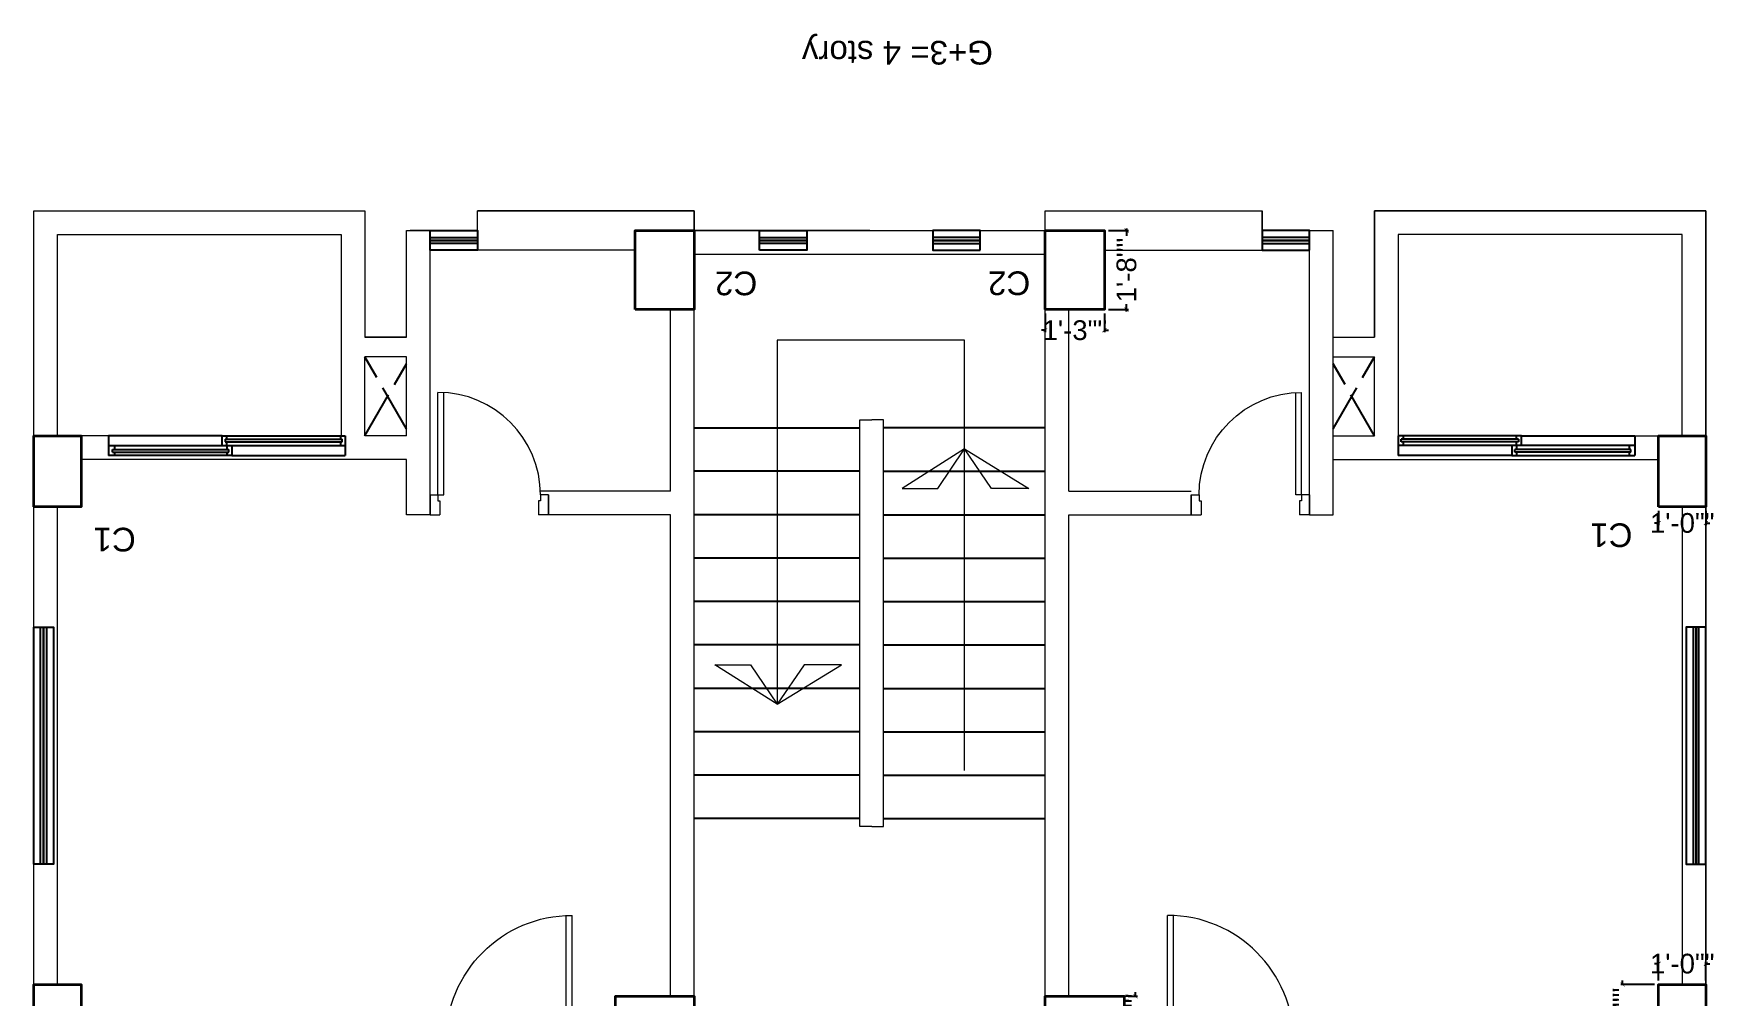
# Model space of a CAD drawing. Header units: inches. Extents: x -6918 to 21732, y -6368 to 1797.
# Drawn here: x -4168.9 to -3741.7, y 1088.6 to 1332.5 of the extents above; entities that cross this region are included whole.
import ezdxf

# ---------------------------------------------------------------- set-up
doc = ezdxf.new("R2010")
doc.units = ezdxf.units.IN
doc.header["$MEASUREMENT"] = 0
doc.linetypes.add('ACAD_ISO02W100', pattern=[15, 12, -3])
for name, color, linetype, lineweight in [('COLOUMN', 10, 'Continuous', 35), ('DIM', 10, 'Continuous', 18), ('dim-8', 7, 'Continuous', 9), ('Door', 6, 'Continuous', 15), ('LINE', 250, 'Continuous', 15), ('Raling', 1, 'Continuous', 15), ('STAIR', 32, 'Continuous', 25), ('Varanda', 16, 'Continuous', 15), ('WALL', 7, 'Continuous', 20), ('WINDOW', 5, 'Continuous', 25)]:
    doc.layers.add(name, color=color, linetype=linetype, lineweight=lineweight)
doc.layers.add('DOT', color=140, linetype='ACAD_ISO02W100')
doc.layers.add('Text', color=7, linetype='Continuous')
doc.styles.add('ARIAL', font='arial.ttf')
doc.styles.get("Standard").update_dxf_attribs({"font": 'arial.ttf'})
doc.dimstyles.new('Column Shedule', dxfattribs={"dimscale": 0, "dimtxt": 5, "dimasz": 1, "dimexe": 0.5, "dimexo": 1, "dimgap": 1, "dimtad": 0, "dimdec": 0, "dimzin": 11, "dimdsep": 46, "dimlunit": 3, "dimtxsty": 'ARIAL', "dimblk": 'ARCHTICK', "dimcen": 0.09375, "dimdle": 0.5, "dimclrd": 5, "dimclre": 7, "dimclrt": 7, "dimadec": 0, "dimazin": 0, "dimtfac": 1, "dimtdec": 0, "dimtix": 1, "dimtofl": 0, "dimtmove": 2, "dimatfit": 3, "dimldrblk": 'ARCHTICK', "dimfxl": 3, "dimtolj": 1, "dimtzin": 3, "dimlwd": -1, "dimlwe": -1, "dimarcsym": 1})

# ---------------------------------------------------------------- blocks, each defined once
blk = doc.blocks.new('A$C71373806')
at = {"layer": 'Door'}
for p, q in [((2, 5), (2, 31)), ((3.5, 5), (3.5, 30.96)), ((0, 5), (0, 0)), ((0, 5), (2, 5)), ((2, 5), (2, 3.5)), ((2, 5), (3.5, 5)), ((28, 5), (28, 3.5)), ((30, 5), (28, 5)), ((30, 5), (30, 0)), ((0, 0), (2.5, 0)), ((2, 3.5), (2.5, 3.5)), ((2.5, 3.5), (2.5, 0)), ((27.5, 3.5), (27.5, 0)), ((28, 3.5), (27.5, 3.5)), ((30, 0), (27.5, 0))]:
    blk.add_line(p, q, dxfattribs=at)
blk.add_arc((2, 5), 26, 0, 90, dxfattribs=at)
blk = doc.blocks.new('M door')
at = {"layer": 'Door'}
for p, q in [((10890.88, 11660.35), (10895.88, 11660.35)), ((10890.88, 11660.35), (10890.88, 11658.35)), ((10890.88, 11658.35), (10892.38, 11658.35)), ((10892.38, 11658.35), (10892.38, 11657.85)), ((10892.38, 11657.85), (10895.88, 11657.85)), ((10895.88, 11660.35), (10895.88, 11657.85)), ((10890.88, 11627.85), (10860.42, 11627.85)), ((10890.88, 11626.35), (10890.88, 11627.85)), ((10890.88, 11626.35), (10860.38, 11626.35)), ((10890.88, 11624.35), (10890.88, 11626.35)), ((10890.88, 11626.35), (10892.38, 11626.35)), ((10890.88, 11624.35), (10895.88, 11624.35)), ((10892.38, 11626.85), (10895.88, 11626.85)), ((10892.38, 11626.35), (10892.38, 11626.85)), ((10895.88, 11624.35), (10895.88, 11626.85))]:
    blk.add_line(p, q, dxfattribs=at)
blk.add_arc((10892.38, 11626.35), 32, 90, 180, dxfattribs=at)
blk = doc.blocks.new('ADFSDF')
at = {"layer": 'COLOUMN'}
for points in [[(-22327.73, -19135.6), (-22309.73, -19135.6), (-22309.73, -19147.6), (-22327.73, -19147.6)], [(-22206.23, -19135.6), (-22186.23, -19135.6), (-22186.23, -19150.6), (-22206.23, -19150.6)], [(-22045.23, -19135.6), (-22025.23, -19135.6), (-22025.23, -19150.6), (-22045.23, -19150.6)], [(-21921.73, -19135.6), (-21903.73, -19135.6), (-21903.73, -19147.6), (-21921.73, -19147.6)], [(-22315.73, -19284.6), (-22315.73, -19302.6), (-22327.73, -19302.6), (-22327.73, -19284.6)], [(-22206.23, -19284.6), (-22186.23, -19284.6), (-22186.23, -19299.6), (-22206.23, -19299.6)], [(-22045.23, -19284.6), (-22025.23, -19284.6), (-22025.23, -19299.6), (-22045.23, -19299.6)], [(-21903.73, -19284.6), (-21903.73, -19302.6), (-21915.73, -19302.6), (-21915.73, -19284.6)], [(-22315.73, -19438.6), (-22315.73, -19456.6), (-22327.73, -19456.6), (-22327.73, -19438.6)], [(-22180.23, -19438.6), (-22160.23, -19438.6), (-22160.23, -19453.6), (-22180.23, -19453.6)], [(-22071.23, -19438.6), (-22051.23, -19438.6), (-22051.23, -19453.6), (-22071.23, -19453.6)], [(-21903.73, -19438.6), (-21903.73, -19456.6), (-21915.73, -19456.6), (-21915.73, -19438.6)], [(-22315.73, -19577.6), (-22315.73, -19595.6), (-22327.73, -19595.6), (-22327.73, -19577.6)], [(-21903.73, -19577.6), (-21903.73, -19595.6), (-21915.73, -19595.6), (-21915.73, -19577.6)], [(-22160.23, -19627.6), (-22160.23, -19647.6), (-22175.23, -19647.6), (-22175.23, -19627.6)], [(-22056.23, -19627.6), (-22056.23, -19647.6), (-22071.23, -19647.6), (-22071.23, -19627.6)]]:
    blk.add_lwpolyline(points, close=True, dxfattribs=at)
blk = doc.blocks.new('_ArchTick')
at = {"color": 0, "linetype": 'ByBlock', "const_width": 0.15}
blk.add_lwpolyline([(-0.5, -0.5), (0.5, 0.5)], dxfattribs=at)
blk = doc.blocks.new('*D79')
at = {"layer": 'Defpoints', "color": 0, "lineweight": 40, "transparency": 16777216}
for p in [(-3892.4, 1088.59), (-3892.4, 1073.59), (-3889.53, 1073.59)]:
    blk.add_point(p, dxfattribs=at)
at = {"layer": 'Text', "color": 5, "transparency": 16777216}
for p, q in [((-3889.53, 1088.59), (-3889.53, 1089.59)), ((-3889.53, 1073.59), (-3889.53, 1072.59))]:
    blk.add_line(p, q, dxfattribs=at)
at = {"layer": 'Text', "color": 7, "transparency": 16777216}
for p, q in [((-3891.4, 1088.59), (-3889.03, 1088.59)), ((-3891.4, 1073.59), (-3889.03, 1073.59))]:
    blk.add_line(p, q, dxfattribs=at)
at = {"layer": 'Text', "color": 5, "transparency": 16777216}
for p, rotation in [((-3889.53, 1088.59), 270), ((-3889.53, 1073.59), 90)]:
    blk.add_blockref('_ArchTick', p, dxfattribs=dict(at, rotation=rotation))
at = {"layer": 'Text', "color": 7, "transparency": 16777216, "insert": (-3889.53, 1081.09), "char_height": 5, "attachment_point": 5, "rotation": 90, "style": 'ARIAL'}
blk.add_mtext('\\A1;1\'-3""', dxfattribs=at)
blk = doc.blocks.new('*D80')
at = {"layer": 'Defpoints', "color": 0, "lineweight": 40, "transparency": 16777216}
for p in [(-3766, 1091.59), (-3756.9, 1091.59), (-3756.9, 1073.59)]:
    blk.add_point(p, dxfattribs=at)
at = {"layer": 'Text', "color": 7, "transparency": 16777216}
for p, q in [((-3757.9, 1091.59), (-3766.5, 1091.59)), ((-3757.9, 1073.59), (-3766.5, 1073.59))]:
    blk.add_line(p, q, dxfattribs=at)
at = {"layer": 'Text', "color": 5, "transparency": 16777216}
for p, q in [((-3766, 1091.59), (-3766, 1092.59)), ((-3766, 1073.59), (-3766, 1072.59))]:
    blk.add_line(p, q, dxfattribs=at)
for p, rotation in [((-3766, 1091.59), 270), ((-3766, 1073.59), 90)]:
    blk.add_blockref('_ArchTick', p, dxfattribs=dict(at, rotation=rotation))
at = {"layer": 'Text', "color": 7, "transparency": 16777216, "insert": (-3766, 1082.59), "char_height": 5, "attachment_point": 5, "rotation": 90, "style": 'ARIAL'}
blk.add_mtext('\\A1;1\'-6""', dxfattribs=at)
blk = doc.blocks.new('*D81')
at = {"layer": 'Defpoints', "color": 0, "lineweight": 40, "transparency": 16777216}
for p in [(-3744.9, 1096.83), (-3756.9, 1091.59), (-3744.9, 1091.59)]:
    blk.add_point(p, dxfattribs=at)
at = {"layer": 'Text', "color": 5, "transparency": 16777216}
for p, q in [((-3756.9, 1096.83), (-3757.9, 1096.83)), ((-3744.9, 1096.83), (-3743.9, 1096.83))]:
    blk.add_line(p, q, dxfattribs=at)
at = {"layer": 'Text', "color": 7, "transparency": 16777216}
for p, q in [((-3756.9, 1092.59), (-3756.9, 1097.33)), ((-3744.9, 1092.59), (-3744.9, 1097.33))]:
    blk.add_line(p, q, dxfattribs=at)
at = {"layer": 'Text', "color": 5, "transparency": 16777216}
blk.add_blockref('_ArchTick', (-3756.9, 1096.83), dxfattribs=at)
at = {"layer": 'Text', "color": 5, "transparency": 16777216, "rotation": 180}
blk.add_blockref('_ArchTick', (-3744.9, 1096.83), dxfattribs=at)
at = {"layer": 'Text', "color": 7, "transparency": 16777216, "insert": (-3750.9, 1096.83), "char_height": 5, "attachment_point": 5, "style": 'ARIAL'}
blk.add_mtext('\\A1;1\'-0""', dxfattribs=at)
blk = doc.blocks.new('*D82')
at = {"layer": 'Defpoints', "color": 0, "lineweight": 40, "transparency": 16777216}
for p in [(-3756.9, 1212.59), (-3744.9, 1212.59), (-3756.9, 1208.48)]:
    blk.add_point(p, dxfattribs=at)
at = {"layer": 'Text', "color": 7, "transparency": 16777216}
for p, q in [((-3756.9, 1211.59), (-3756.9, 1207.98)), ((-3744.9, 1211.59), (-3744.9, 1207.98))]:
    blk.add_line(p, q, dxfattribs=at)
at = {"layer": 'Text', "color": 5, "transparency": 16777216}
for p, q in [((-3756.9, 1208.48), (-3757.9, 1208.48)), ((-3744.9, 1208.48), (-3743.9, 1208.48))]:
    blk.add_line(p, q, dxfattribs=at)
blk.add_blockref('_ArchTick', (-3756.9, 1208.48), dxfattribs=at)
at = {"layer": 'Text', "color": 5, "transparency": 16777216, "rotation": 180}
blk.add_blockref('_ArchTick', (-3744.9, 1208.48), dxfattribs=at)
at = {"layer": 'Text', "color": 7, "transparency": 16777216, "insert": (-3750.9, 1208.48), "char_height": 5, "attachment_point": 5, "style": 'ARIAL'}
blk.add_mtext('\\A1;1\'-0""', dxfattribs=at)
blk = doc.blocks.new('*D83')
at = {"layer": 'Defpoints', "color": 0, "lineweight": 40, "transparency": 16777216}
for p in [(-3897.4, 1282.59), (-3897.4, 1262.59), (-3891.8, 1262.59)]:
    blk.add_point(p, dxfattribs=at)
at = {"layer": 'Text', "color": 7, "transparency": 16777216}
for p, q in [((-3896.4, 1282.59), (-3891.3, 1282.59)), ((-3896.4, 1262.59), (-3891.3, 1262.59))]:
    blk.add_line(p, q, dxfattribs=at)
at = {"layer": 'Text', "color": 5, "transparency": 16777216}
for p, q in [((-3891.8, 1283.09), (-3891.8, 1281.24)), ((-3891.8, 1262.09), (-3891.8, 1263.94))]:
    blk.add_line(p, q, dxfattribs=at)
for p, rotation in [((-3891.8, 1282.59), 90), ((-3891.8, 1262.59), 270)]:
    blk.add_blockref('_ArchTick', p, dxfattribs=dict(at, rotation=rotation))
at = {"layer": 'Text', "color": 7, "transparency": 16777216, "insert": (-3891.8, 1272.59), "char_height": 5, "attachment_point": 5, "rotation": 90, "style": 'ARIAL'}
blk.add_mtext('\\A1;1\'-8""', dxfattribs=at)
blk = doc.blocks.new('*D84')
at = {"layer": 'Defpoints', "color": 0, "lineweight": 40, "transparency": 16777216}
for p in [(-3912.4, 1262.59), (-3897.4, 1262.59), (-3912.4, 1257.32)]:
    blk.add_point(p, dxfattribs=at)
at = {"layer": 'Text', "color": 7, "transparency": 16777216}
for p, q in [((-3912.4, 1261.59), (-3912.4, 1256.82)), ((-3897.4, 1261.59), (-3897.4, 1256.82))]:
    blk.add_line(p, q, dxfattribs=at)
at = {"layer": 'Text', "color": 5, "transparency": 16777216}
for p, q in [((-3912.4, 1257.32), (-3913.4, 1257.32)), ((-3897.4, 1257.32), (-3896.4, 1257.32))]:
    blk.add_line(p, q, dxfattribs=at)
blk.add_blockref('_ArchTick', (-3912.4, 1257.32), dxfattribs=at)
at = {"layer": 'Text', "color": 5, "transparency": 16777216, "rotation": 180}
blk.add_blockref('_ArchTick', (-3897.4, 1257.32), dxfattribs=at)
at = {"layer": 'Text', "color": 7, "transparency": 16777216, "insert": (-3904.9, 1257.32), "char_height": 5, "attachment_point": 5, "style": 'ARIAL'}
blk.add_mtext('\\A1;1\'-3""', dxfattribs=at)

msp = doc.modelspace()

# ---------------------------------------------------------------- linework, layer by layer
at = {"layer": 'dim-8', "ltscale": 2}
for points in [[(-4168.9, 1230.59), (-4168.9, 1287.59), (-4084.9, 1287.59), (-4084.9, 1255.59), (-4074.4, 1255.59)], [(-4074.4, 1282.59), (-4056.4, 1282.59), (-4056.4, 1287.59), (-4001.4, 1287.59), (-4001.4, 1282.59), (-3912.4, 1282.59), (-3912.4, 1287.59), (-3857.4, 1287.59), (-3857.4, 1282.59), (-3839.4, 1282.59)], [(-3839.4, 1255.59), (-3828.9, 1255.59), (-3828.9, 1287.59), (-3744.9, 1287.59), (-3744.9, 1230.59)], [(-4168.9, 1091.59), (-4168.9, 1212.59)], [(-4162.9, 1091.59), (-4162.9, 1212.59)], [(-3750.9, 1212.59), (-3750.9, 1091.59)], [(-3744.9, 1212.59), (-3744.9, 1091.59)]]:
    msp.add_lwpolyline(points, dxfattribs=at)
at = {"layer": 'DOT'}
for p, q in [((-4074.4, 1232.32), (-4084.9, 1250.59)), ((-4084.9, 1230.59), (-4074.4, 1248.85)), ((-3839.4, 1232.32), (-3828.9, 1250.59)), ((-3828.9, 1230.59), (-3839.4, 1248.85))]:
    msp.add_line(p, q, dxfattribs=at)
at = {"layer": 'LINE'}
msp.add_lwpolyline([(-3932.9, 1145.83), (-3932.9, 1254.84), (-3980.4, 1254.84), (-3980.4, 1162.56), (-3964.06, 1172.56), (-3973.56, 1172.56), (-3980.4, 1162.56), (-3996.2, 1172.56), (-3987.13, 1172.56), (-3980.4, 1162.56)], dxfattribs=at)
msp.add_lwpolyline([(-3932.9, 1227.26), (-3916.56, 1217.26), (-3926.06, 1217.26), (-3932.9, 1227.26), (-3948.7, 1217.26), (-3939.63, 1217.26)], close=True, dxfattribs=at)
at = {"layer": 'Raling'}
for points in [[(-3956.4, 1131.59), (-3959.4, 1131.59), (-3959.4, 1234.59), (-3956.4, 1234.59)], [(-3956.4, 1131.59), (-3953.4, 1131.59), (-3953.4, 1234.59), (-3956.4, 1234.59)]]:
    msp.add_lwpolyline(points, dxfattribs=at)
at = {"layer": 'STAIR'}
for p, q in [((-4001.4, 1232.59), (-3959.4, 1232.59)), ((-3912.4, 1232.59), (-3953.4, 1232.59)), ((-3959.4, 1221.59), (-4001.4, 1221.59)), ((-3953.4, 1221.59), (-3912.4, 1221.59)), ((-3959.4, 1210.59), (-4001.4, 1210.59)), ((-3953.4, 1210.59), (-3912.4, 1210.59)), ((-3959.4, 1199.59), (-4001.4, 1199.59)), ((-3953.4, 1199.59), (-3912.4, 1199.59)), ((-3959.4, 1188.59), (-4001.4, 1188.59)), ((-3953.4, 1188.59), (-3912.4, 1188.59)), ((-3959.4, 1177.59), (-4001.4, 1177.59)), ((-3953.4, 1177.59), (-3912.4, 1177.59)), ((-3959.4, 1166.59), (-4001.4, 1166.59)), ((-3953.4, 1166.59), (-3912.4, 1166.59)), ((-3959.4, 1155.59), (-4001.4, 1155.59)), ((-3953.4, 1155.59), (-3912.4, 1155.59)), ((-3959.4, 1144.59), (-4001.4, 1144.59)), ((-3953.4, 1144.59), (-3912.4, 1144.59)), ((-3959.4, 1133.59), (-4001.4, 1133.59)), ((-3953.4, 1133.59), (-3912.4, 1133.59))]:
    msp.add_line(p, q, dxfattribs=at)
at = {"layer": 'Varanda'}
for points in [[(-4168.9, 1230.59), (-4168.9, 1287.59), (-4084.9, 1287.59), (-4084.9, 1255.59)], [(-3744.9, 1230.59), (-3744.9, 1287.59), (-3828.9, 1287.59), (-3828.9, 1255.59)], [(-4162.9, 1230.59), (-4162.9, 1281.59), (-4090.9, 1281.59), (-4090.9, 1230.59)], [(-3750.9, 1230.59), (-3750.9, 1281.59), (-3822.9, 1281.59), (-3822.9, 1230.59)]]:
    msp.add_lwpolyline(points, dxfattribs=at)
at = {"layer": 'WALL'}
for p, q in [((-4001.4, 1287.59), (-4056.4, 1287.59)), ((-4056.4, 1277.59), (-4056.4, 1287.59)), ((-4001.4, 1282.59), (-4001.4, 1287.59)), ((-3912.4, 1287.59), (-3857.4, 1287.59)), ((-3912.4, 1282.59), (-3912.4, 1287.59)), ((-3857.4, 1277.59), (-3857.4, 1287.59)), ((-4074.4, 1255.59), (-4074.4, 1282.59)), ((-4068.4, 1282.59), (-4073.4, 1282.59)), ((-4068.4, 1210.59), (-4068.4, 1282.59)), ((-3984.9, 1282.59), (-4001.4, 1282.59)), ((-3984.9, 1277.59), (-3984.9, 1282.59)), ((-3956.9, 1282.59), (-3972.9, 1282.59)), ((-3972.9, 1277.59), (-3972.9, 1282.59)), ((-3956.9, 1282.59), (-3940.9, 1282.59)), ((-3940.9, 1277.59), (-3940.9, 1282.59)), ((-3928.9, 1282.59), (-3912.4, 1282.59)), ((-3928.9, 1277.59), (-3928.9, 1282.59)), ((-3845.4, 1282.59), (-3840.4, 1282.59)), ((-3845.4, 1210.59), (-3845.4, 1282.59)), ((-3839.4, 1210.59), (-3839.4, 1282.59)), ((-4016.4, 1277.59), (-4056.4, 1277.59)), ((-3897.4, 1277.59), (-3857.4, 1277.59)), ((-4001.4, 1276.59), (-3912.4, 1276.59)), ((-4007.4, 1216.59), (-4007.4, 1262.59)), ((-4001.4, 1088.59), (-4001.4, 1262.59)), ((-3912.4, 1088.59), (-3912.4, 1262.59)), ((-3906.4, 1216.59), (-3906.4, 1262.59)), ((-4074.4, 1255.59), (-4084.9, 1255.59)), ((-3839.4, 1255.59), (-3828.9, 1255.59)), ((-4074.4, 1250.59), (-4084.9, 1250.59)), ((-4084.9, 1230.59), (-4084.9, 1250.59)), ((-4074.4, 1230.59), (-4074.4, 1250.59)), ((-3839.4, 1250.59), (-3828.9, 1250.59)), ((-3828.9, 1230.59), (-3828.9, 1250.59)), ((-4149.9, 1230.59), (-4156.9, 1230.59)), ((-4149.9, 1225.59), (-4149.9, 1230.59)), ((-4089.9, 1225.59), (-4089.9, 1230.59)), ((-4074.4, 1230.59), (-4084.9, 1230.59)), ((-3839.4, 1230.59), (-3828.9, 1230.59)), ((-3822.9, 1225.59), (-3822.9, 1230.59)), ((-3763.9, 1230.59), (-3756.9, 1230.59)), ((-3762.9, 1225.59), (-3762.9, 1230.59)), ((-3749.9, 1230.59), (-3744.9, 1230.59)), ((-4074.4, 1224.59), (-4156.9, 1224.59)), ((-4074.4, 1210.59), (-4074.4, 1224.59)), ((-3839.4, 1224.59), (-3756.9, 1224.59)), ((-4007.4, 1216.59), (-4040.42, 1216.59)), ((-4038.4, 1210.59), (-4038.4, 1215.59)), ((-3906.4, 1216.59), (-3875.4, 1216.59)), ((-3875.4, 1210.59), (-3875.4, 1215.59)), ((-4168.9, 1182.09), (-4168.9, 1212.59)), ((-4068.4, 1210.59), (-4074.4, 1210.59)), ((-4007.4, 1210.59), (-4038.4, 1210.59)), ((-4007.4, 1088.59), (-4007.4, 1210.59)), ((-3906.4, 1210.59), (-3875.4, 1210.59)), ((-3906.4, 1088.59), (-3906.4, 1210.59)), ((-3845.4, 1210.59), (-3839.4, 1210.59)), ((-3744.9, 1182.09), (-3744.9, 1212.59)), ((-4163.9, 1182.09), (-4168.9, 1182.09)), ((-3749.9, 1182.09), (-3744.9, 1182.09)), ((-4168.9, 1091.59), (-4168.9, 1122.09)), ((-4163.9, 1122.09), (-4168.9, 1122.09)), ((-3749.9, 1122.09), (-3744.9, 1122.09)), ((-3744.9, 1091.59), (-3744.9, 1122.09))]:
    msp.add_line(p, q, dxfattribs=at)
at = {"layer": 'WINDOW'}
for p, q in [((-4121.15, 1230.59), (-4149.9, 1230.59)), ((-4149.9, 1230.59), (-4149.9, 1225.59)), ((-4121.15, 1230.59), (-4089.9, 1230.59)), ((-4091.13, 1230.59), (-4091.13, 1229.73)), ((-4089.9, 1230.59), (-4089.9, 1225.59)), ((-3791.64, 1230.59), (-3822.9, 1230.59)), ((-3822.9, 1230.59), (-3822.9, 1225.59)), ((-3821.67, 1230.59), (-3821.67, 1229.73)), ((-3791.64, 1230.59), (-3762.9, 1230.59)), ((-3762.9, 1230.59), (-3762.9, 1225.59)), ((-4091.13, 1229.04), (-4091.13, 1228.09)), ((-4090.67, 1229.04), (-4090.67, 1229.73)), ((-3822.13, 1229.04), (-3822.13, 1229.73)), ((-3821.67, 1229.04), (-3821.67, 1228.09)), ((-4118.67, 1225.59), (-4149.9, 1225.59)), ((-4118.67, 1225.59), (-4089.9, 1225.59)), ((-3794.13, 1225.59), (-3822.9, 1225.59)), ((-3794.13, 1225.59), (-3762.9, 1225.59))]:
    msp.add_line(p, q, dxfattribs=at)
at = {"layer": 'WINDOW', "ltscale": 5}
for p, q in [((-4121.15, 1228.09), (-4121.15, 1230.59)), ((-4119.9, 1229.73), (-4119.9, 1230.59)), ((-3792.9, 1229.73), (-3792.9, 1230.59)), ((-3791.64, 1228.09), (-3791.64, 1230.59)), ((-4149.9, 1228.09), (-4089.9, 1228.09)), ((-4148.9, 1227.13), (-4119.43, 1227.13)), ((-4148.9, 1226.44), (-4148.9, 1227.13)), ((-4148.9, 1226.44), (-4119.43, 1226.44)), ((-4148.43, 1228.09), (-4148.43, 1227.13)), ((-4148.43, 1226.44), (-4148.43, 1225.59)), ((-4120.36, 1229.73), (-4090.67, 1229.73)), ((-4120.36, 1229.73), (-4120.36, 1229.04)), ((-4120.36, 1229.04), (-4090.67, 1229.04)), ((-4119.9, 1228.09), (-4119.9, 1229.04)), ((-4119.9, 1228.09), (-4119.9, 1227.13)), ((-4119.9, 1226.44), (-4119.9, 1225.59)), ((-4119.43, 1226.44), (-4119.43, 1227.13)), ((-4118.67, 1228.09), (-4118.67, 1225.59)), ((-3762.9, 1228.09), (-3822.9, 1228.09)), ((-3792.43, 1229.73), (-3822.13, 1229.73)), ((-3792.43, 1229.04), (-3822.13, 1229.04)), ((-3794.13, 1228.09), (-3794.13, 1225.59)), ((-3763.9, 1227.13), (-3793.36, 1227.13)), ((-3793.36, 1226.44), (-3793.36, 1227.13)), ((-3763.9, 1226.44), (-3793.36, 1226.44)), ((-3792.9, 1228.09), (-3792.9, 1229.04)), ((-3792.9, 1228.09), (-3792.9, 1227.13)), ((-3792.9, 1226.44), (-3792.9, 1225.59)), ((-3792.43, 1229.73), (-3792.43, 1229.04)), ((-3764.36, 1228.09), (-3764.36, 1227.13)), ((-3764.36, 1226.44), (-3764.36, 1225.59)), ((-3763.9, 1226.44), (-3763.9, 1227.13))]:
    msp.add_line(p, q, dxfattribs=at)
at = {"layer": 'WINDOW'}
for points in [[(-4068.4, 1277.59), (-4068.4, 1282.59), (-4056.4, 1282.59), (-4056.4, 1277.59)], [(-3984.9, 1277.59), (-3984.9, 1282.59), (-3972.9, 1282.59), (-3972.9, 1277.59)], [(-3928.9, 1277.59), (-3928.9, 1282.59), (-3940.9, 1282.59), (-3940.9, 1277.59)], [(-3845.4, 1277.59), (-3845.4, 1282.59), (-3857.4, 1282.59), (-3857.4, 1277.59)], [(-4068.4, 1279.34), (-4068.4, 1280.84), (-4056.4, 1280.84), (-4056.4, 1279.34)], [(-4068.4, 1280.09), (-4068.4, 1280.09), (-4056.4, 1280.09), (-4056.4, 1280.09)], [(-3984.9, 1279.34), (-3984.9, 1280.84), (-3972.9, 1280.84), (-3972.9, 1279.34)], [(-3984.9, 1280.09), (-3984.9, 1280.09), (-3972.9, 1280.09), (-3972.9, 1280.09)], [(-3928.9, 1279.34), (-3928.9, 1280.84), (-3940.9, 1280.84), (-3940.9, 1279.34)], [(-3928.9, 1280.09), (-3928.9, 1280.09), (-3940.9, 1280.09), (-3940.9, 1280.09)], [(-3845.4, 1279.34), (-3845.4, 1280.84), (-3857.4, 1280.84), (-3857.4, 1279.34)], [(-3845.4, 1280.09), (-3845.4, 1280.09), (-3857.4, 1280.09), (-3857.4, 1280.09)], [(-4168.9, 1182.09), (-4163.9, 1182.09), (-4163.9, 1122.09), (-4168.9, 1122.09)], [(-4167.15, 1182.09), (-4165.65, 1182.09), (-4165.65, 1122.09), (-4167.15, 1122.09)], [(-4166.4, 1182.09), (-4166.4, 1182.09), (-4166.4, 1122.09), (-4166.4, 1122.09)], [(-3744.9, 1182.09), (-3749.9, 1182.09), (-3749.9, 1122.09), (-3744.9, 1122.09)], [(-3746.65, 1182.09), (-3748.15, 1182.09), (-3748.15, 1122.09), (-3746.65, 1122.09)], [(-3747.4, 1182.09), (-3747.4, 1182.09), (-3747.4, 1122.09), (-3747.4, 1122.09)]]:
    msp.add_lwpolyline(points, close=True, dxfattribs=at)

# ---------------------------------------------------------------- block references
at = {"layer": 'COLOUMN', "rotation": 180}
msp.add_blockref('ADFSDF', (-26072.63, -18365.01), dxfattribs=at)
at = {"layer": 'DIM', "xscale": -1, "rotation": 90}
msp.add_blockref('M door', (7593.95, 11969.47), dxfattribs=at)
at = {"layer": 'DIM', "rotation": 270}
msp.add_blockref('M door', (-15507.75, 11969.47), dxfattribs=at)
at = {"layer": 'WALL'}
msp.add_blockref('A$C71373806', (-4068.4, 1210.59), dxfattribs=at)
at = {"layer": 'WALL', "xscale": -1}
msp.add_blockref('A$C71373806', (-3845.4, 1210.59), dxfattribs=at)

# ---------------------------------------------------------------- texts
at = {"layer": 'Raling'}
for s, p in [('C2', (-3985.41, 1272.2)), ('C2', (-3916.19, 1272.24)), ('C1', (-4143.01, 1207.29)), ('C1', (-3763.51, 1208.41))]:
    msp.add_text(s, height=6, rotation=180, dxfattribs=at).set_placement(p)
at = {"layer": 'Text', "insert": (-3919.14, 1324.65), "char_height": 6, "attachment_point": 1, "rotation": 180}
msp.add_mtext_dynamic_manual_height_columns('\\pxqc;G+3= 4 story  ', width=61.4946, gutter_width=1, heights=[0], dxfattribs=at)

# ---------------------------------------------------------------- dimensions: what is measured, and where the dimension line sits
at = {"layer": 'Text'}
for base, p1, p2, angle, picture, middle in [((-3891.8, 1262.59), (-3897.4, 1282.59), (-3897.4, 1262.59), 270, '*D83', (-3891.8, 1272.59)), ((-3912.4, 1257.32), (-3897.4, 1262.59), (-3912.4, 1262.59), 180, '*D84', (-3904.9, 1257.32)), ((-3756.9, 1208.48), (-3744.9, 1212.59), (-3756.9, 1212.59), 180, '*D82', (-3750.9, 1208.48)), ((-3744.9, 1096.83), (-3756.9, 1091.59), (-3744.9, 1091.59), 180, '*D81', (-3750.9, 1096.83)), ((-3889.53, 1073.59), (-3892.4, 1088.59), (-3892.4, 1073.59), 270, '*D79', (-3889.53, 1081.09)), ((-3766, 1091.59), (-3756.9, 1073.59), (-3756.9, 1091.59), 270, '*D80', (-3766, 1082.59))]:
    dim = msp.add_linear_dim(base=base, p1=p1, p2=p2, angle=angle, dimstyle='Column Shedule', override={"dimscale": 1, "dimpost": '"'}, dxfattribs=at)
    dim.commit()
    dim.dimension.update_dxf_attribs({"geometry": picture, "text_midpoint": middle})

doc.saveas('drawing.dxf')
